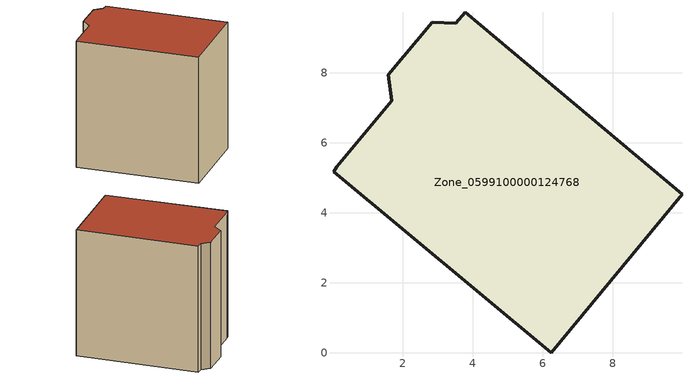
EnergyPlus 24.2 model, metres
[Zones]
Zone_0599100000124768
 floor ground (C_G): 2.85,9.45 3.52,9.42 3.79,9.74 9.98,4.53 6.24,0 0.02,5.17 0.11,5.33 1.69,7.21 1.58,7.95 z0
 wall outside (C_F): 3.52,9.42 2.85,9.45 1.58,7.95 1.69,7.21 0.11,5.33 0.02,5.17 6.24,0 9.98,4.53 3.79,9.74 3.52,9.42 z0:8.58
 roof outside (C_R): 0.11,5.33 0.02,5.17 6.24,0 9.98,4.53 3.79,9.74 3.52,9.42 2.85,9.45 1.58,7.95 1.69,7.21 z8.58
[BUILDING]
Pand.0599100000124768: North Axis=0; Terrain=City; Loads Convergence Tolerance Value=0.04; Temperature Convergence Tolerance Value=0.4; Solar Distribution=FullExterior; Maximum Number of Warmup Days=25; Minimum Number of Warmup Days=1
[Site:Location]
Rotterdam.The.Hague.AP_ZH_NLD Design_Conditions: Latitude=51.96; Longitude=4.45; Time Zone=1; Elevation=-4.5
[SITE:GROUNDTEMPERATURE:BUILDINGSURFACE]
18, 18, 18, 18, 18, 18, 18, 18, 18, 18, 18, 18
[MATERIAL] Thermal Absorptance=0.9; Solar Absorptance=0.7; Visible Absorptance=0.7
Name | Roughness | Thickness | Conductivity | Density | Specific Heat
G.TC.1946 | MediumSmooth | 0.15 | 1 | 540 | 1210
F.TC.1946 | Rough | 0.3 | 0.857143 | 1920 | 840
R.TC.1946 | MediumRough | 0.2 | 0.909091 | 1500 | 1000
[CONSTRUCTION]
C_G: G.TC.1946
C_F: F.TC.1946
C_R: R.TC.1946
[ZONE]
Zone_0599100000124768: Type=1; Multiplier=1; Ceiling Height=Autocalculate; Volume=Autocalculate; Floor Area=autocalculate; Part of Total Floor Area=Yes
[ZONEINFILTRATION:DESIGNFLOWRATE]
Infil_Zone_0599100000124768: Zone or ZoneList or Space or SpaceList=Zone_0599100000124768; Schedule=AlwaysOn; Design Flow Rate Calculation Method=Flow/Area; Flow Rate per Floor Area=0.003; Constant Term Coefficient=1; Temperature Term Coefficient=0; Velocity Term Coefficient=0; Velocity Squared Term Coefficient=0
[HVACTEMPLATE:ZONE:IDEALLOADSAIRSYSTEM]
Zone_0599100000124768: Maximum Heating Supply Air Temperature=50; Minimum Cooling Supply Air Temperature=13; Maximum Heating Supply Air Humidity Ratio=0.0156; Minimum Cooling Supply Air Humidity Ratio=0.0077; Heating Limit=NoLimit; Cooling Limit=NoLimit; Dehumidification Control Type=ConstantSensibleHeatRatio; Cooling Sensible Heat Ratio=0.7; Dehumidification Setpoint=60; Humidification Control Type=None; Humidification Setpoint=30; Outdoor Air Method=None; Outdoor Air Flow Rate per Person=0.00944; Outdoor Air Flow Rate per Zone Floor Area=0; Outdoor Air Flow Rate per Zone=0; Demand Controlled Ventilation Type=None; Outdoor Air Economizer Type=NoEconomizer; Heat Recovery Type=None; Sensible Heat Recovery Effectiveness=0.7; Latent Heat Recovery Effectiveness=0.65
[ZONECONTROL:THERMOSTAT]
ThermostatControl_Zone_0599100000124768: Zone or ZoneList=Zone_0599100000124768; Control Type Schedule=DualSetpointControlType; Control 1=Thermostat_Zone_0599100000124768; Temperature Difference Between Cutout And Setpoint=0
[THERMOSTATSETPOINT:DUALSETPOINT]
Thermostat_Zone_0599100000124768: Heating Setpoint Temperature Schedule=HeatingSetpoint_Zone_0599100000124768; Cooling Setpoint Temperature Schedule=CoolingSetpoint_Zone_0599100000124768
[SCHEDULE:COMPACT]
HeatingSetpoint_Zone_0599100000124768: Through: 12/31, For: AllDays, Until: 24:00, 21
CoolingSetpoint_Zone_0599100000124768: Through: 12/31, For: AllDays, Until: 24:00, 24
DualSetpointControlType: Through: 12/31, For: AllDays, Until: 24:00, 4
AlwaysOn: Through: 12/31, For: AllDays, Until: 24:00, 1
